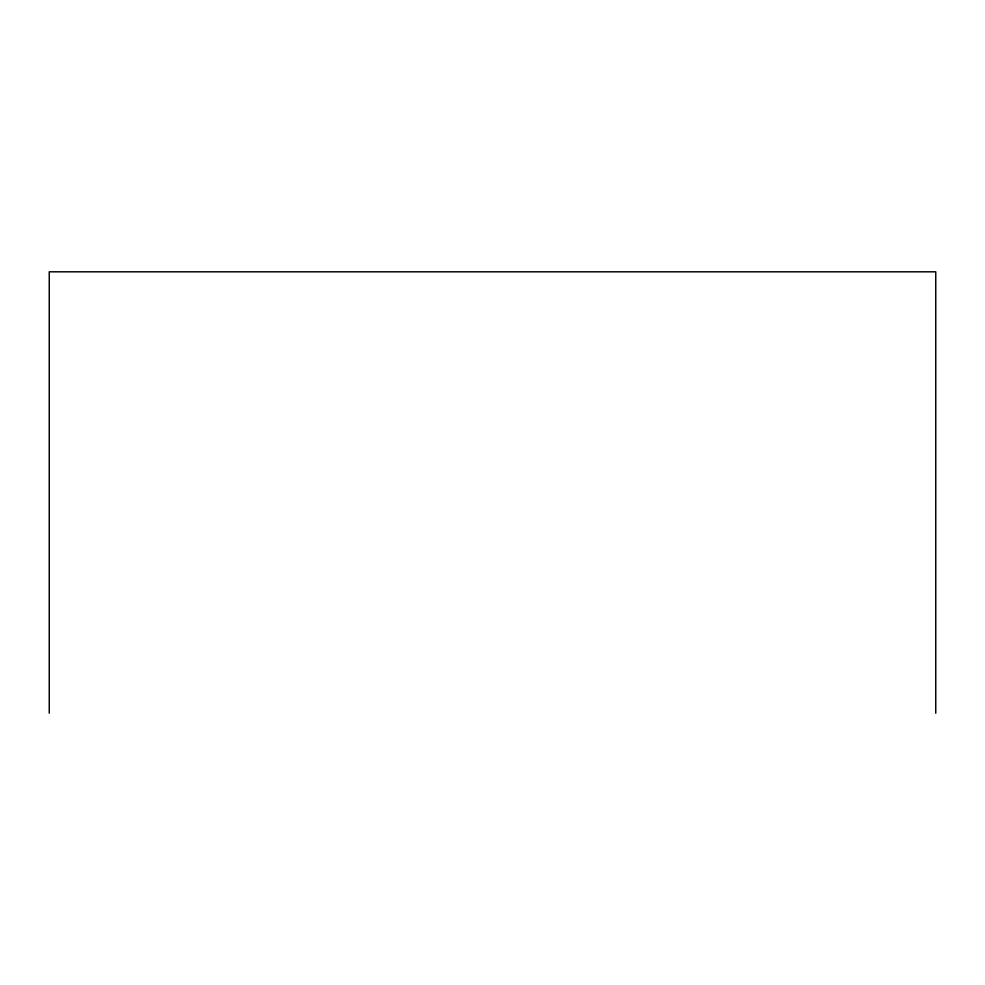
<?xml version="1.0" encoding="UTF-8"?>
<svg xmlns="http://www.w3.org/2000/svg" width="985" height="985" viewBox="0 0 985 985"><rect width="100%" height="100%" fill="white"/><g stroke="black" fill="none" stroke-linecap="round" stroke-linejoin="round"><path stroke-width="1.48" d="M935.75 713.189L935.75 271.811L49.25 271.811L49.25 713.189"/></g></svg>
